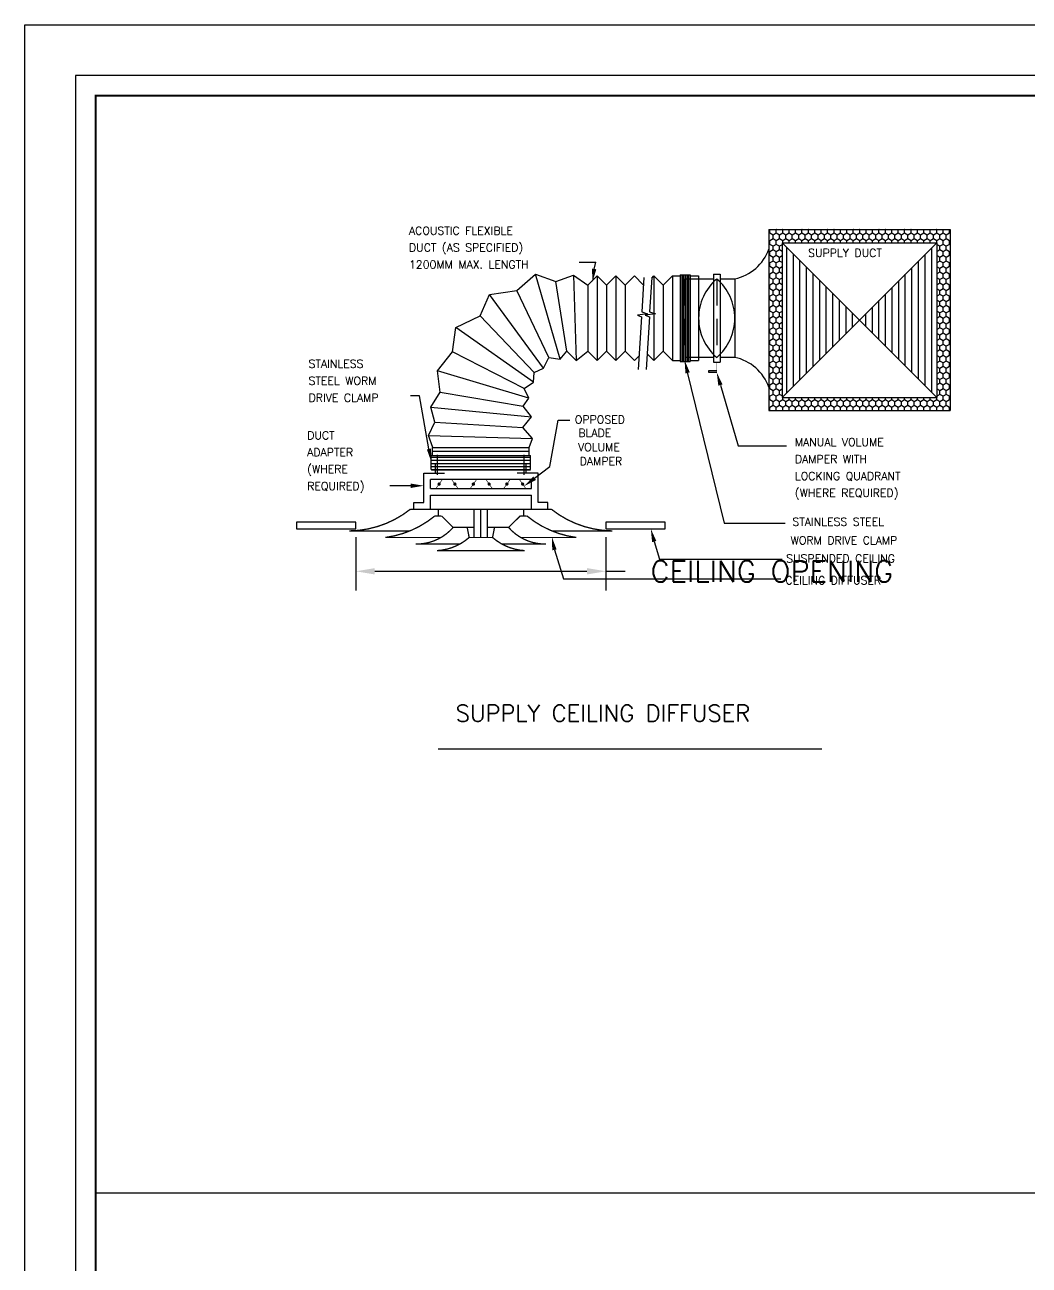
# Model space of a CAD drawing. Extents: x -730 to 2784, y 160 to 852.
# Drawn here: x -729.91 to -720.43, y 226.47 to 238.18 of the extents above; entities that cross this region are included whole.
import ezdxf

# ---------------------------------------------------------------- set-up
doc = ezdxf.new("R2010")
doc.units = 0
doc.header["$MEASUREMENT"] = 0
doc.header["$PDMODE"] = 34
doc.header["$PDSIZE"] = 0.4
doc.linetypes.add('HIDDEN', pattern=[0.375, 0.25, -0.125])
doc.linetypes.add('MCEN2', pattern=[3, 2, -1])
for name, color, linetype in [('05_AC-EX.DUCT', 1, 'Continuous'), ('DETAILS', 11, 'Continuous'), ('fram', 252, 'Continuous'), ('G-TX-HEV', 2, 'Continuous'), ('T-TEXT', 3, 'Continuous'), ('WALL', 4, 'Continuous'), ('Z20', 2, 'Continuous')]:
    doc.layers.add(name, color=color, linetype=linetype)
doc.styles.add('AC', font='romans.shx', dxfattribs={"height": 0.2})
doc.styles.get("Standard").update_dxf_attribs({"font": 'TIMES.TTF'})
doc.dimstyles.get("Standard").update_dxf_attribs({"dimtxt": 0.8, "dimasz": 0.18, "dimexe": 0.18, "dimexo": 0.0625, "dimgap": 0.09, "dimtad": 0, "dimzin": 0, "dimdsep": 46, "dimtxsty": 'Standard', "dimcen": 0.09, "dimadec": 4, "dimazin": 0, "dimtfac": 1, "dimtofl": 0, "dimtmove": 0, "dimatfit": 3, "dimfxl": 1, "dimtolj": 1, "dimtzin": 0, "dimarcsym": 0})

# ---------------------------------------------------------------- blocks, each defined once
blk = doc.blocks.new('*X270')
at = {"color": 0}
for p, q in [((124, 177.68), (124, 221.84)), ((126, 179.68), (126, 219.84)), ((166, 179.84), (166, 219.68)), ((168, 177.84), (168, 221.68)), ((128, 181.68), (128, 217.84)), ((130, 183.68), (130, 215.84)), ((162, 183.84), (162, 215.68)), ((164, 181.84), (164, 217.68)), ((132, 185.68), (132, 213.84)), ((134, 187.68), (134, 211.84)), ((158, 187.84), (158, 211.68)), ((160, 185.84), (160, 213.68)), ((136, 189.68), (136, 209.84)), ((138, 191.68), (138, 207.84)), ((154, 191.84), (154, 207.68)), ((156, 189.84), (156, 209.68)), ((140, 193.68), (140, 205.84)), ((142, 195.68), (142, 203.84)), ((150, 195.84), (150, 203.68)), ((152, 193.84), (152, 205.68)), ((144, 197.68), (144, 201.84)), ((146, 199.68), (146, 199.84)), ((148, 197.84), (148, 201.68))]:
    blk.add_line(p, q, dxfattribs=at)
blk = doc.blocks.new('*X271')
at = {"color": 0}
for p, q in [((118.86, 226.12), (118.58, 225.96)), ((118.86, 227.25), (118.84, 227.26)), ((118.88, 227.26), (118.86, 227.25)), ((118.86, 226.12), (118.86, 227.25)), ((119.84, 225.56), (118.86, 226.12)), ((120.81, 226.12), (119.84, 225.56)), ((120.81, 227.25), (120.79, 227.26)), ((120.83, 227.26), (120.81, 227.25)), ((120.81, 226.12), (120.81, 227.25)), ((121.78, 225.56), (120.81, 226.12)), ((122.76, 226.12), (121.78, 225.56)), ((122.76, 227.25), (122.74, 227.26)), ((122.78, 227.26), (122.76, 227.25)), ((122.76, 226.12), (122.76, 227.25)), ((123.73, 225.56), (122.76, 226.12)), ((124.71, 226.12), (123.73, 225.56)), ((124.71, 227.25), (124.69, 227.26)), ((124.73, 227.26), (124.71, 227.25)), ((124.71, 226.12), (124.71, 227.25)), ((125.68, 225.56), (124.71, 226.12)), ((126.66, 226.12), (125.68, 225.56)), ((126.66, 227.25), (126.64, 227.26)), ((126.67, 227.26), (126.66, 227.25)), ((126.66, 226.12), (126.66, 227.25)), ((127.63, 225.56), (126.66, 226.12)), ((128.6, 226.12), (127.63, 225.56)), ((128.6, 227.25), (128.59, 227.26)), ((128.62, 227.26), (128.6, 227.25)), ((128.6, 226.12), (128.6, 227.25)), ((129.58, 225.56), (128.6, 226.12)), ((130.55, 226.12), (129.58, 225.56)), ((130.55, 227.25), (130.54, 227.26)), ((130.57, 227.26), (130.55, 227.25)), ((130.55, 226.12), (130.55, 227.25)), ((131.53, 225.56), (130.55, 226.12)), ((132.5, 226.12), (131.53, 225.56)), ((132.5, 227.25), (132.48, 227.26)), ((132.52, 227.26), (132.5, 227.25)), ((132.5, 226.12), (132.5, 227.25)), ((133.48, 225.56), (132.5, 226.12)), ((134.45, 226.12), (133.48, 225.56)), ((134.45, 227.25), (134.43, 227.26)), ((134.47, 227.26), (134.45, 227.25)), ((134.45, 226.12), (134.45, 227.25)), ((135.42, 225.56), (134.45, 226.12)), ((136.4, 226.12), (135.42, 225.56)), ((136.4, 227.25), (136.38, 227.26)), ((136.42, 227.26), (136.4, 227.25)), ((136.4, 226.12), (136.4, 227.25)), ((137.37, 225.56), (136.4, 226.12)), ((138.35, 226.12), (137.37, 225.56)), ((138.35, 227.25), (138.33, 227.26)), ((138.37, 227.26), (138.35, 227.25)), ((138.35, 226.12), (138.35, 227.25)), ((139.32, 225.56), (138.35, 226.12)), ((140.3, 226.12), (139.32, 225.56)), ((140.3, 227.25), (140.28, 227.26)), ((140.31, 227.26), (140.3, 227.25)), ((140.3, 226.12), (140.3, 227.25)), ((141.27, 225.56), (140.3, 226.12)), ((142.24, 226.12), (141.27, 225.56)), ((142.24, 227.25), (142.23, 227.26)), ((142.26, 227.26), (142.24, 227.25)), ((142.24, 226.12), (142.24, 227.25)), ((143.22, 225.56), (142.24, 226.12)), ((144.19, 226.12), (143.22, 225.56)), ((144.19, 227.25), (144.18, 227.26)), ((144.21, 227.26), (144.19, 227.25)), ((144.19, 226.12), (144.19, 227.25)), ((145.17, 225.56), (144.19, 226.12)), ((146.14, 226.12), (145.17, 225.56)), ((146.14, 227.25), (146.12, 227.26)), ((146.16, 227.26), (146.14, 227.25)), ((146.14, 226.12), (146.14, 227.25)), ((147.12, 225.56), (146.14, 226.12)), ((148.09, 226.12), (147.12, 225.56)), ((148.09, 227.25), (148.07, 227.26)), ((148.11, 227.26), (148.09, 227.25)), ((148.09, 226.12), (148.09, 227.25)), ((149.06, 225.56), (148.09, 226.12)), ((150.04, 226.12), (149.06, 225.56)), ((150.04, 227.25), (150.02, 227.26)), ((150.06, 227.26), (150.04, 227.25)), ((150.04, 226.12), (150.04, 227.25)), ((151.01, 225.56), (150.04, 226.12)), ((151.99, 226.12), (151.01, 225.56)), ((151.99, 227.25), (151.97, 227.26)), ((152.01, 227.26), (151.99, 227.25)), ((151.99, 226.12), (151.99, 227.25)), ((152.96, 225.56), (151.99, 226.12)), ((153.94, 226.12), (152.96, 225.56)), ((153.94, 227.25), (153.92, 227.26)), ((153.95, 227.26), (153.94, 227.25)), ((153.94, 226.12), (153.94, 227.25)), ((154.91, 225.56), (153.94, 226.12)), ((155.88, 226.12), (154.91, 225.56)), ((155.88, 227.25), (155.87, 227.26)), ((155.9, 227.26), (155.88, 227.25)), ((155.88, 226.12), (155.88, 227.25)), ((156.86, 225.56), (155.88, 226.12)), ((157.83, 226.12), (156.86, 225.56)), ((157.83, 227.25), (157.82, 227.26)), ((157.85, 227.26), (157.83, 227.25)), ((157.83, 226.12), (157.83, 227.25)), ((158.81, 225.56), (157.83, 226.12)), ((159.78, 226.12), (158.81, 225.56)), ((159.78, 227.25), (159.76, 227.26)), ((159.8, 227.26), (159.78, 227.25)), ((159.78, 226.12), (159.78, 227.25)), ((160.76, 225.56), (159.78, 226.12)), ((161.73, 226.12), (160.76, 225.56)), ((161.73, 227.25), (161.71, 227.26)), ((161.75, 227.26), (161.73, 227.25)), ((161.73, 226.12), (161.73, 227.25)), ((162.7, 225.56), (161.73, 226.12)), ((163.68, 226.12), (162.7, 225.56)), ((163.68, 227.25), (163.66, 227.26)), ((163.7, 227.26), (163.68, 227.25)), ((163.68, 226.12), (163.68, 227.25)), ((164.65, 225.56), (163.68, 226.12)), ((165.63, 226.12), (164.65, 225.56)), ((165.63, 227.25), (165.61, 227.26)), ((165.65, 227.26), (165.63, 227.25)), ((165.63, 226.12), (165.63, 227.25)), ((166.6, 225.56), (165.63, 226.12)), ((167.58, 226.12), (166.6, 225.56)), ((167.58, 227.25), (167.56, 227.26)), ((167.59, 227.26), (167.58, 227.25)), ((167.58, 226.12), (167.58, 227.25)), ((168.55, 225.56), (167.58, 226.12)), ((169.52, 226.12), (168.55, 225.56)), ((169.52, 227.25), (169.51, 227.26)), ((169.54, 227.26), (169.52, 227.25)), ((169.52, 226.12), (169.52, 227.25)), ((170.5, 225.56), (169.52, 226.12)), ((171.47, 226.12), (170.5, 225.56)), ((171.47, 227.25), (171.46, 227.26)), ((171.49, 227.26), (171.47, 227.25)), ((171.47, 226.12), (171.47, 227.25)), ((172.45, 225.56), (171.47, 226.12)), ((173.42, 226.12), (172.45, 225.56)), ((173.42, 227.25), (173.4, 227.26)), ((173.44, 227.26), (173.42, 227.25)), ((173.42, 226.12), (173.42, 227.25)), ((173.58, 226.03), (173.42, 226.12)), ((118.86, 223.87), (118.58, 224.04)), ((118.86, 222.75), (118.58, 222.59)), ((119.84, 224.44), (118.86, 223.87)), ((118.86, 222.75), (118.86, 223.87)), ((119.84, 222.19), (118.86, 222.75)), ((119.84, 224.44), (119.84, 225.56)), ((120.81, 223.87), (119.84, 224.44)), ((120.81, 222.75), (119.84, 222.19)), ((121.78, 224.44), (120.81, 223.87)), ((120.81, 222.75), (120.81, 223.87)), ((121.78, 222.19), (120.81, 222.75)), ((121.78, 224.44), (121.78, 225.56)), ((122.76, 223.87), (121.78, 224.44)), ((122.58, 222.65), (121.78, 222.19)), ((123.73, 224.44), (122.76, 223.87)), ((122.76, 223.26), (122.76, 223.87)), ((123.73, 224.44), (123.73, 225.56)), ((124.71, 223.87), (123.73, 224.44)), ((125.68, 224.44), (124.71, 223.87)), ((124.71, 223.26), (124.71, 223.87)), ((125.68, 224.44), (125.68, 225.56)), ((126.66, 223.87), (125.68, 224.44)), ((127.63, 224.44), (126.66, 223.87)), ((126.66, 223.26), (126.66, 223.87)), ((127.63, 224.44), (127.63, 225.56)), ((128.6, 223.87), (127.63, 224.44)), ((129.58, 224.44), (128.6, 223.87)), ((128.6, 223.26), (128.6, 223.87)), ((129.58, 224.44), (129.58, 225.56)), ((130.55, 223.87), (129.58, 224.44)), ((131.53, 224.44), (130.55, 223.87)), ((130.55, 223.26), (130.55, 223.87)), ((131.53, 224.44), (131.53, 225.56)), ((132.5, 223.87), (131.53, 224.44)), ((133.48, 224.44), (132.5, 223.87)), ((132.5, 223.26), (132.5, 223.87)), ((133.48, 224.44), (133.48, 225.56)), ((134.45, 223.87), (133.48, 224.44)), ((135.42, 224.44), (134.45, 223.87)), ((134.45, 223.26), (134.45, 223.87)), ((135.42, 224.44), (135.42, 225.56)), ((136.4, 223.87), (135.42, 224.44)), ((137.37, 224.44), (136.4, 223.87)), ((136.4, 223.26), (136.4, 223.87)), ((137.37, 224.44), (137.37, 225.56)), ((138.35, 223.87), (137.37, 224.44)), ((139.32, 224.44), (138.35, 223.87)), ((138.35, 223.26), (138.35, 223.87)), ((139.32, 224.44), (139.32, 225.56)), ((140.3, 223.87), (139.32, 224.44)), ((141.27, 224.44), (140.3, 223.87)), ((140.3, 223.26), (140.3, 223.87)), ((141.27, 224.44), (141.27, 225.56)), ((142.24, 223.87), (141.27, 224.44)), ((143.22, 224.44), (142.24, 223.87)), ((142.24, 223.26), (142.24, 223.87)), ((143.22, 224.44), (143.22, 225.56)), ((144.19, 223.87), (143.22, 224.44)), ((145.17, 224.44), (144.19, 223.87)), ((144.19, 223.26), (144.19, 223.87)), ((145.17, 224.44), (145.17, 225.56)), ((146.14, 223.87), (145.17, 224.44)), ((147.12, 224.44), (146.14, 223.87)), ((146.14, 223.26), (146.14, 223.87)), ((147.12, 224.44), (147.12, 225.56)), ((148.09, 223.87), (147.12, 224.44)), ((149.06, 224.44), (148.09, 223.87)), ((148.09, 223.26), (148.09, 223.87)), ((149.06, 224.44), (149.06, 225.56)), ((150.04, 223.87), (149.06, 224.44)), ((151.01, 224.44), (150.04, 223.87)), ((150.04, 223.26), (150.04, 223.87)), ((151.01, 224.44), (151.01, 225.56)), ((151.99, 223.87), (151.01, 224.44)), ((152.96, 224.44), (151.99, 223.87)), ((151.99, 223.26), (151.99, 223.87)), ((152.96, 224.44), (152.96, 225.56)), ((153.94, 223.87), (152.96, 224.44)), ((154.91, 224.44), (153.94, 223.87)), ((153.94, 223.26), (153.94, 223.87)), ((154.91, 224.44), (154.91, 225.56)), ((155.88, 223.87), (154.91, 224.44)), ((156.86, 224.44), (155.88, 223.87)), ((155.88, 223.26), (155.88, 223.87)), ((156.86, 224.44), (156.86, 225.56)), ((157.83, 223.87), (156.86, 224.44)), ((158.81, 224.44), (157.83, 223.87)), ((157.83, 223.26), (157.83, 223.87)), ((158.81, 224.44), (158.81, 225.56)), ((159.78, 223.87), (158.81, 224.44)), ((160.76, 224.44), (159.78, 223.87)), ((159.78, 223.26), (159.78, 223.87)), ((160.76, 224.44), (160.76, 225.56)), ((161.73, 223.87), (160.76, 224.44)), ((162.7, 224.44), (161.73, 223.87)), ((161.73, 223.26), (161.73, 223.87)), ((162.7, 224.44), (162.7, 225.56)), ((163.68, 223.87), (162.7, 224.44)), ((164.65, 224.44), (163.68, 223.87)), ((163.68, 223.26), (163.68, 223.87)), ((164.65, 224.44), (164.65, 225.56)), ((165.63, 223.87), (164.65, 224.44)), ((166.6, 224.44), (165.63, 223.87)), ((165.63, 223.26), (165.63, 223.87)), ((166.6, 224.44), (166.6, 225.56)), ((167.58, 223.87), (166.6, 224.44)), ((168.55, 224.44), (167.58, 223.87)), ((167.58, 223.26), (167.58, 223.87)), ((168.55, 224.44), (168.55, 225.56)), ((169.52, 223.87), (168.55, 224.44)), ((170.5, 224.44), (169.52, 223.87)), ((169.52, 223.26), (169.52, 223.87)), ((170.5, 222.19), (169.58, 222.72)), ((170.5, 224.44), (170.5, 225.56)), ((171.47, 223.87), (170.5, 224.44)), ((171.47, 222.75), (170.5, 222.19)), ((172.45, 224.44), (171.47, 223.87)), ((171.47, 222.75), (171.47, 223.87)), ((172.45, 222.19), (171.47, 222.75)), ((172.45, 224.44), (172.45, 225.56)), ((173.42, 223.87), (172.45, 224.44)), ((173.42, 222.75), (172.45, 222.19)), ((173.58, 223.97), (173.42, 223.87)), ((173.42, 222.75), (173.42, 223.87)), ((173.58, 222.66), (173.42, 222.75)), ((118.86, 220.5), (118.58, 220.66)), ((118.86, 219.37), (118.58, 219.21)), ((119.84, 221.06), (118.86, 220.5)), ((118.86, 219.37), (118.86, 220.5)), ((119.84, 218.81), (118.86, 219.37)), ((119.84, 221.06), (119.84, 222.19)), ((120.81, 220.5), (119.84, 221.06)), ((120.81, 219.37), (119.84, 218.81)), ((119.84, 217.69), (119.84, 218.81)), ((121.78, 221.06), (120.81, 220.5)), ((120.81, 219.37), (120.81, 220.5)), ((121.78, 218.81), (120.81, 219.37)), ((121.78, 221.06), (121.78, 222.19)), ((122.58, 220.6), (121.78, 221.06)), ((122.58, 219.27), (121.78, 218.81)), ((121.78, 217.69), (121.78, 218.81)), ((170.5, 221.06), (169.58, 220.53)), ((170.5, 218.81), (169.58, 219.34)), ((170.5, 221.06), (170.5, 222.19)), ((171.47, 220.5), (170.5, 221.06)), ((171.47, 219.37), (170.5, 218.81)), ((170.5, 217.69), (170.5, 218.81)), ((172.45, 221.06), (171.47, 220.5)), ((171.47, 219.37), (171.47, 220.5)), ((172.45, 218.81), (171.47, 219.37)), ((172.45, 221.06), (172.45, 222.19)), ((173.42, 220.5), (172.45, 221.06)), ((173.42, 219.37), (172.45, 218.81)), ((172.45, 217.69), (172.45, 218.81)), ((173.58, 220.59), (173.42, 220.5)), ((173.42, 219.37), (173.42, 220.5)), ((173.58, 219.28), (173.42, 219.37)), ((118.86, 217.12), (118.58, 217.29)), ((118.86, 216), (118.58, 215.84)), ((119.84, 217.69), (118.86, 217.12)), ((118.86, 216), (118.86, 217.12)), ((119.84, 215.44), (118.86, 216)), ((120.81, 217.12), (119.84, 217.69)), ((120.81, 216), (119.84, 215.44)), ((119.84, 214.31), (119.84, 215.44)), ((121.78, 217.69), (120.81, 217.12)), ((120.81, 216), (120.81, 217.12)), ((121.78, 215.44), (120.81, 216)), ((122.58, 217.23), (121.78, 217.69)), ((122.58, 215.9), (121.78, 215.44)), ((121.78, 214.31), (121.78, 215.44)), ((170.5, 217.69), (169.58, 217.16)), ((170.5, 215.44), (169.58, 215.97)), ((171.47, 217.12), (170.5, 217.69)), ((171.47, 216), (170.5, 215.44)), ((170.5, 214.31), (170.5, 215.44)), ((172.45, 217.69), (171.47, 217.12)), ((171.47, 216), (171.47, 217.12)), ((172.45, 215.44), (171.47, 216)), ((173.42, 217.12), (172.45, 217.69)), ((173.42, 216), (172.45, 215.44)), ((172.45, 214.31), (172.45, 215.44)), ((173.58, 217.22), (173.42, 217.12)), ((173.42, 216), (173.42, 217.12)), ((173.58, 215.91), (173.42, 216)), ((118.86, 213.75), (118.58, 213.91)), ((118.86, 212.62), (118.58, 212.46)), ((119.84, 214.31), (118.86, 213.75)), ((118.86, 212.62), (118.86, 213.75)), ((119.84, 212.06), (118.86, 212.62)), ((120.81, 213.75), (119.84, 214.31)), ((120.81, 212.62), (119.84, 212.06)), ((119.84, 210.94), (119.84, 212.06)), ((121.78, 214.31), (120.81, 213.75)), ((120.81, 212.62), (120.81, 213.75)), ((121.78, 212.06), (120.81, 212.62)), ((122.58, 213.85), (121.78, 214.31)), ((122.58, 212.52), (121.78, 212.06)), ((121.78, 210.94), (121.78, 212.06)), ((170.5, 214.31), (169.58, 213.78)), ((170.5, 212.06), (169.58, 212.59)), ((171.47, 213.75), (170.5, 214.31)), ((171.47, 212.62), (170.5, 212.06)), ((170.5, 210.94), (170.5, 212.06)), ((172.45, 214.31), (171.47, 213.75)), ((171.47, 212.62), (171.47, 213.75)), ((172.45, 212.06), (171.47, 212.62)), ((173.42, 213.75), (172.45, 214.31)), ((173.42, 212.62), (172.45, 212.06)), ((172.45, 210.94), (172.45, 212.06)), ((173.58, 213.84), (173.42, 213.75)), ((173.42, 212.62), (173.42, 213.75)), ((173.58, 212.53), (173.42, 212.62)), ((118.86, 210.37), (118.58, 210.54)), ((118.86, 209.25), (118.58, 209.09)), ((119.84, 210.94), (118.86, 210.37)), ((118.86, 209.25), (118.86, 210.37)), ((119.84, 208.69), (118.86, 209.25)), ((119.84, 207.56), (118.86, 207)), ((120.81, 210.37), (119.84, 210.94)), ((120.81, 209.25), (119.84, 208.69)), ((119.84, 207.56), (119.84, 208.69)), ((120.81, 207), (119.84, 207.56)), ((121.78, 210.94), (120.81, 210.37)), ((120.81, 209.25), (120.81, 210.37)), ((121.78, 208.69), (120.81, 209.25)), ((121.78, 207.56), (120.81, 207)), ((122.58, 210.48), (121.78, 210.94)), ((122.58, 209.15), (121.78, 208.69)), ((121.78, 207.56), (121.78, 208.69)), ((122.58, 207.1), (121.78, 207.56)), ((170.5, 210.94), (169.58, 210.41)), ((170.5, 208.69), (169.58, 209.22)), ((170.5, 207.56), (169.58, 207.03)), ((171.47, 210.37), (170.5, 210.94)), ((171.47, 209.25), (170.5, 208.69)), ((170.5, 207.56), (170.5, 208.69)), ((171.47, 207), (170.5, 207.56)), ((172.45, 210.94), (171.47, 210.37)), ((171.47, 209.25), (171.47, 210.37)), ((172.45, 208.69), (171.47, 209.25)), ((172.45, 207.56), (171.47, 207)), ((173.42, 210.37), (172.45, 210.94)), ((173.42, 209.25), (172.45, 208.69)), ((172.45, 207.56), (172.45, 208.69)), ((173.42, 207), (172.45, 207.56)), ((173.58, 210.47), (173.42, 210.37)), ((173.42, 209.25), (173.42, 210.37)), ((173.58, 209.16), (173.42, 209.25)), ((118.86, 207), (118.58, 207.16)), ((118.86, 205.87), (118.58, 205.71)), ((118.86, 203.62), (118.58, 203.79)), ((118.86, 205.87), (118.86, 207)), ((119.84, 205.31), (118.86, 205.87)), ((119.84, 204.19), (118.86, 203.62)), ((118.86, 202.5), (118.86, 203.62)), ((120.81, 205.87), (119.84, 205.31)), ((119.84, 204.19), (119.84, 205.31)), ((120.81, 203.62), (119.84, 204.19)), ((120.81, 205.87), (120.81, 207)), ((121.78, 205.31), (120.81, 205.87)), ((121.78, 204.19), (120.81, 203.62)), ((120.81, 202.5), (120.81, 203.62)), ((122.58, 205.77), (121.78, 205.31)), ((121.78, 204.19), (121.78, 205.31)), ((122.58, 203.73), (121.78, 204.19)), ((170.5, 205.31), (169.58, 205.84)), ((170.5, 204.19), (169.58, 203.66)), ((171.47, 205.87), (170.5, 205.31)), ((170.5, 204.19), (170.5, 205.31)), ((171.47, 203.62), (170.5, 204.19)), ((171.47, 205.87), (171.47, 207)), ((172.45, 205.31), (171.47, 205.87)), ((172.45, 204.19), (171.47, 203.62)), ((171.47, 202.5), (171.47, 203.62)), ((173.42, 205.87), (172.45, 205.31)), ((172.45, 204.19), (172.45, 205.31)), ((173.42, 203.62), (172.45, 204.19)), ((173.58, 207.09), (173.42, 207)), ((173.42, 205.87), (173.42, 207)), ((173.58, 205.78), (173.42, 205.87)), ((173.58, 203.72), (173.42, 203.62)), ((173.42, 202.5), (173.42, 203.62)), ((118.86, 202.5), (118.58, 202.34)), ((118.86, 200.25), (118.58, 200.41)), ((119.84, 201.94), (118.86, 202.5)), ((119.84, 200.81), (118.86, 200.25)), ((118.86, 199.12), (118.86, 200.25)), ((120.81, 202.5), (119.84, 201.94)), ((119.84, 200.81), (119.84, 201.94)), ((120.81, 200.25), (119.84, 200.81)), ((121.78, 201.94), (120.81, 202.5)), ((121.78, 200.81), (120.81, 200.25)), ((120.81, 199.12), (120.81, 200.25)), ((122.58, 202.4), (121.78, 201.94)), ((121.78, 200.81), (121.78, 201.94)), ((122.58, 200.35), (121.78, 200.81)), ((170.5, 201.94), (169.58, 202.47)), ((170.5, 200.81), (169.58, 200.28)), ((171.47, 202.5), (170.5, 201.94)), ((170.5, 200.81), (170.5, 201.94)), ((171.47, 200.25), (170.5, 200.81)), ((172.45, 201.94), (171.47, 202.5)), ((172.45, 200.81), (171.47, 200.25)), ((171.47, 199.12), (171.47, 200.25)), ((173.42, 202.5), (172.45, 201.94)), ((172.45, 200.81), (172.45, 201.94)), ((173.42, 200.25), (172.45, 200.81)), ((173.58, 202.41), (173.42, 202.5)), ((173.58, 200.34), (173.42, 200.25)), ((173.42, 199.12), (173.42, 200.25)), ((118.86, 199.12), (118.58, 198.96)), ((118.86, 196.87), (118.58, 197.04)), ((119.84, 198.56), (118.86, 199.12)), ((119.84, 197.44), (118.86, 196.87)), ((118.86, 195.75), (118.86, 196.87)), ((120.81, 199.12), (119.84, 198.56)), ((119.84, 197.44), (119.84, 198.56)), ((120.81, 196.87), (119.84, 197.44)), ((121.78, 198.56), (120.81, 199.12)), ((121.78, 197.44), (120.81, 196.87)), ((120.81, 195.75), (120.81, 196.87)), ((122.58, 199.02), (121.78, 198.56)), ((121.78, 197.44), (121.78, 198.56)), ((122.58, 196.98), (121.78, 197.44)), ((170.5, 198.56), (169.58, 199.09)), ((170.5, 197.44), (169.58, 196.91)), ((171.47, 199.12), (170.5, 198.56)), ((170.5, 197.44), (170.5, 198.56)), ((171.47, 196.87), (170.5, 197.44)), ((172.45, 198.56), (171.47, 199.12)), ((172.45, 197.44), (171.47, 196.87)), ((171.47, 195.75), (171.47, 196.87)), ((173.42, 199.12), (172.45, 198.56)), ((172.45, 197.44), (172.45, 198.56)), ((173.42, 196.87), (172.45, 197.44)), ((173.58, 199.03), (173.42, 199.12)), ((173.58, 196.97), (173.42, 196.87)), ((173.42, 195.75), (173.42, 196.87)), ((118.86, 195.75), (118.58, 195.59)), ((118.86, 193.5), (118.58, 193.66)), ((118.86, 192.37), (118.58, 192.21)), ((119.84, 195.19), (118.86, 195.75)), ((119.84, 194.06), (118.86, 193.5)), ((118.86, 192.37), (118.86, 193.5)), ((119.84, 191.81), (118.86, 192.37)), ((120.81, 195.75), (119.84, 195.19)), ((119.84, 194.06), (119.84, 195.19)), ((120.81, 193.5), (119.84, 194.06)), ((120.81, 192.37), (119.84, 191.81)), ((121.78, 195.19), (120.81, 195.75)), ((121.78, 194.06), (120.81, 193.5)), ((120.81, 192.37), (120.81, 193.5)), ((121.78, 191.81), (120.81, 192.37)), ((122.58, 195.65), (121.78, 195.19)), ((121.78, 194.06), (121.78, 195.19)), ((122.58, 193.6), (121.78, 194.06)), ((122.58, 192.27), (121.78, 191.81)), ((170.5, 195.19), (169.58, 195.72)), ((170.5, 194.06), (169.58, 193.53)), ((170.5, 191.81), (169.58, 192.34)), ((171.47, 195.75), (170.5, 195.19)), ((170.5, 194.06), (170.5, 195.19)), ((171.47, 193.5), (170.5, 194.06)), ((171.47, 192.37), (170.5, 191.81)), ((172.45, 195.19), (171.47, 195.75)), ((172.45, 194.06), (171.47, 193.5)), ((171.47, 192.37), (171.47, 193.5)), ((172.45, 191.81), (171.47, 192.37)), ((173.42, 195.75), (172.45, 195.19)), ((172.45, 194.06), (172.45, 195.19)), ((173.42, 193.5), (172.45, 194.06)), ((173.42, 192.37), (172.45, 191.81)), ((173.58, 195.66), (173.42, 195.75)), ((173.58, 193.59), (173.42, 193.5)), ((173.42, 192.37), (173.42, 193.5)), ((173.58, 192.28), (173.42, 192.37)), ((118.86, 190.12), (118.58, 190.29)), ((118.86, 189), (118.58, 188.84)), ((119.84, 190.69), (118.86, 190.12)), ((118.86, 189), (118.86, 190.12)), ((119.84, 188.44), (118.86, 189)), ((119.84, 190.69), (119.84, 191.81)), ((120.81, 190.12), (119.84, 190.69)), ((120.81, 189), (119.84, 188.44)), ((119.84, 187.31), (119.84, 188.44)), ((121.78, 190.69), (120.81, 190.12)), ((120.81, 189), (120.81, 190.12)), ((121.78, 188.44), (120.81, 189)), ((121.78, 190.69), (121.78, 191.81)), ((122.58, 190.23), (121.78, 190.69)), ((122.58, 188.9), (121.78, 188.44)), ((121.78, 187.31), (121.78, 188.44)), ((170.5, 190.69), (169.58, 190.16)), ((170.5, 188.44), (169.58, 188.97)), ((170.5, 190.69), (170.5, 191.81)), ((171.47, 190.12), (170.5, 190.69)), ((171.47, 189), (170.5, 188.44)), ((170.5, 187.31), (170.5, 188.44)), ((172.45, 190.69), (171.47, 190.12)), ((171.47, 189), (171.47, 190.12)), ((172.45, 188.44), (171.47, 189)), ((172.45, 190.69), (172.45, 191.81)), ((173.42, 190.12), (172.45, 190.69)), ((173.42, 189), (172.45, 188.44)), ((172.45, 187.31), (172.45, 188.44)), ((173.58, 190.22), (173.42, 190.12)), ((173.42, 189), (173.42, 190.12)), ((173.58, 188.91), (173.42, 189)), ((118.86, 186.75), (118.58, 186.91)), ((118.86, 185.62), (118.58, 185.46)), ((119.84, 187.31), (118.86, 186.75)), ((118.86, 185.62), (118.86, 186.75)), ((119.84, 185.06), (118.86, 185.62)), ((120.81, 186.75), (119.84, 187.31)), ((120.81, 185.62), (119.84, 185.06)), ((119.84, 183.94), (119.84, 185.06)), ((121.78, 187.31), (120.81, 186.75)), ((120.81, 185.62), (120.81, 186.75)), ((121.78, 185.06), (120.81, 185.62)), ((122.58, 186.85), (121.78, 187.31)), ((122.58, 185.52), (121.78, 185.06)), ((121.78, 183.94), (121.78, 185.06)), ((170.5, 187.31), (169.58, 186.78)), ((170.5, 185.06), (169.58, 185.59)), ((171.47, 186.75), (170.5, 187.31)), ((171.47, 185.62), (170.5, 185.06)), ((170.5, 183.94), (170.5, 185.06)), ((172.45, 187.31), (171.47, 186.75)), ((171.47, 185.62), (171.47, 186.75)), ((172.45, 185.06), (171.47, 185.62)), ((173.42, 186.75), (172.45, 187.31)), ((173.42, 185.62), (172.45, 185.06)), ((172.45, 183.94), (172.45, 185.06)), ((173.58, 186.84), (173.42, 186.75)), ((173.42, 185.62), (173.42, 186.75)), ((173.58, 185.53), (173.42, 185.62)), ((118.86, 183.37), (118.58, 183.54)), ((118.86, 182.25), (118.58, 182.09)), ((119.84, 183.94), (118.86, 183.37)), ((118.86, 182.25), (118.86, 183.37)), ((119.84, 181.69), (118.86, 182.25)), ((120.81, 183.37), (119.84, 183.94)), ((120.81, 182.25), (119.84, 181.69)), ((119.84, 180.56), (119.84, 181.69)), ((121.78, 183.94), (120.81, 183.37)), ((120.81, 182.25), (120.81, 183.37)), ((121.78, 181.69), (120.81, 182.25)), ((122.58, 183.48), (121.78, 183.94)), ((122.58, 182.15), (121.78, 181.69)), ((121.78, 180.56), (121.78, 181.69)), ((170.5, 183.94), (169.58, 183.41)), ((170.5, 181.69), (169.58, 182.22)), ((171.47, 183.37), (170.5, 183.94)), ((171.47, 182.25), (170.5, 181.69)), ((170.5, 180.56), (170.5, 181.69)), ((172.45, 183.94), (171.47, 183.37)), ((171.47, 182.25), (171.47, 183.37)), ((172.45, 181.69), (171.47, 182.25)), ((173.42, 183.37), (172.45, 183.94)), ((173.42, 182.25), (172.45, 181.69)), ((172.45, 180.56), (172.45, 181.69)), ((173.58, 183.47), (173.42, 183.37)), ((173.42, 182.25), (173.42, 183.37)), ((173.58, 182.16), (173.42, 182.25)), ((118.86, 180), (118.58, 180.16)), ((118.86, 178.87), (118.58, 178.71)), ((119.84, 180.56), (118.86, 180)), ((118.86, 178.87), (118.86, 180)), ((119.84, 178.31), (118.86, 178.87)), ((119.84, 177.19), (118.86, 176.62)), ((120.81, 180), (119.84, 180.56)), ((120.81, 178.87), (119.84, 178.31)), ((119.84, 177.19), (119.84, 178.31)), ((120.81, 176.62), (119.84, 177.19)), ((121.78, 180.56), (120.81, 180)), ((120.81, 178.87), (120.81, 180)), ((121.78, 178.31), (120.81, 178.87)), ((121.78, 177.19), (120.81, 176.62)), ((122.58, 180.1), (121.78, 180.56)), ((122.58, 178.77), (121.78, 178.31)), ((121.78, 177.19), (121.78, 178.31)), ((122.58, 176.73), (121.78, 177.19)), ((170.5, 180.56), (169.58, 180.03)), ((170.5, 178.31), (169.58, 178.84)), ((170.5, 177.19), (169.58, 176.66)), ((171.47, 180), (170.5, 180.56)), ((171.47, 178.87), (170.5, 178.31)), ((170.5, 177.19), (170.5, 178.31)), ((171.47, 176.62), (170.5, 177.19)), ((172.45, 180.56), (171.47, 180)), ((171.47, 178.87), (171.47, 180)), ((172.45, 178.31), (171.47, 178.87)), ((172.45, 177.19), (171.47, 176.62)), ((173.42, 180), (172.45, 180.56)), ((173.42, 178.87), (172.45, 178.31)), ((172.45, 177.19), (172.45, 178.31)), ((173.42, 176.62), (172.45, 177.19)), ((173.58, 180.09), (173.42, 180)), ((173.42, 178.87), (173.42, 180)), ((173.58, 178.78), (173.42, 178.87)), ((118.86, 176.62), (118.58, 176.79)), ((118.86, 175.5), (118.58, 175.34)), ((118.86, 173.25), (118.58, 173.41)), ((118.86, 175.5), (118.86, 176.62)), ((119.84, 174.94), (118.86, 175.5)), ((119.84, 173.81), (118.86, 173.25)), ((120.81, 175.5), (119.84, 174.94)), ((119.84, 173.81), (119.84, 174.94)), ((120.81, 173.25), (119.84, 173.81)), ((120.81, 175.5), (120.81, 176.62)), ((121.78, 174.94), (120.81, 175.5)), ((121.78, 173.81), (120.81, 173.25)), ((122.76, 175.5), (121.78, 174.94)), ((121.78, 173.81), (121.78, 174.94)), ((122.76, 173.25), (121.78, 173.81)), ((122.76, 175.5), (122.76, 176.26)), ((123.73, 174.94), (122.76, 175.5)), ((123.73, 173.81), (122.76, 173.25)), ((124.71, 175.5), (123.73, 174.94)), ((123.73, 173.81), (123.73, 174.94)), ((124.71, 173.25), (123.73, 173.81)), ((124.71, 175.5), (124.71, 176.26)), ((125.68, 174.94), (124.71, 175.5)), ((125.68, 173.81), (124.71, 173.25)), ((126.66, 175.5), (125.68, 174.94)), ((125.68, 173.81), (125.68, 174.94)), ((126.66, 173.25), (125.68, 173.81)), ((126.66, 175.5), (126.66, 176.26)), ((127.63, 174.94), (126.66, 175.5)), ((127.63, 173.81), (126.66, 173.25)), ((128.6, 175.5), (127.63, 174.94)), ((127.63, 173.81), (127.63, 174.94)), ((128.6, 173.25), (127.63, 173.81)), ((128.6, 175.5), (128.6, 176.26)), ((129.58, 174.94), (128.6, 175.5)), ((129.58, 173.81), (128.6, 173.25)), ((130.55, 175.5), (129.58, 174.94)), ((129.58, 173.81), (129.58, 174.94)), ((130.55, 173.25), (129.58, 173.81)), ((130.55, 175.5), (130.55, 176.26)), ((131.53, 174.94), (130.55, 175.5)), ((131.53, 173.81), (130.55, 173.25)), ((132.5, 175.5), (131.53, 174.94)), ((131.53, 173.81), (131.53, 174.94)), ((132.5, 173.25), (131.53, 173.81)), ((132.5, 175.5), (132.5, 176.26)), ((133.48, 174.94), (132.5, 175.5)), ((133.48, 173.81), (132.5, 173.25)), ((134.45, 175.5), (133.48, 174.94)), ((133.48, 173.81), (133.48, 174.94)), ((134.45, 173.25), (133.48, 173.81)), ((134.45, 175.5), (134.45, 176.26)), ((135.42, 174.94), (134.45, 175.5)), ((135.42, 173.81), (134.45, 173.25)), ((136.4, 175.5), (135.42, 174.94)), ((135.42, 173.81), (135.42, 174.94)), ((136.4, 173.25), (135.42, 173.81)), ((136.4, 175.5), (136.4, 176.26)), ((137.37, 174.94), (136.4, 175.5)), ((137.37, 173.81), (136.4, 173.25)), ((138.35, 175.5), (137.37, 174.94)), ((137.37, 173.81), (137.37, 174.94)), ((138.35, 173.25), (137.37, 173.81)), ((138.35, 175.5), (138.35, 176.26)), ((139.32, 174.94), (138.35, 175.5)), ((139.32, 173.81), (138.35, 173.25)), ((140.3, 175.5), (139.32, 174.94)), ((139.32, 173.81), (139.32, 174.94)), ((140.3, 173.25), (139.32, 173.81)), ((140.3, 175.5), (140.3, 176.26)), ((141.27, 174.94), (140.3, 175.5)), ((141.27, 173.81), (140.3, 173.25)), ((142.24, 175.5), (141.27, 174.94)), ((141.27, 173.81), (141.27, 174.94)), ((142.24, 173.25), (141.27, 173.81)), ((142.24, 175.5), (142.24, 176.26)), ((143.22, 174.94), (142.24, 175.5)), ((143.22, 173.81), (142.24, 173.25)), ((144.19, 175.5), (143.22, 174.94)), ((143.22, 173.81), (143.22, 174.94)), ((144.19, 173.25), (143.22, 173.81)), ((144.19, 175.5), (144.19, 176.26)), ((145.17, 174.94), (144.19, 175.5)), ((145.17, 173.81), (144.19, 173.25)), ((146.14, 175.5), (145.17, 174.94)), ((145.17, 173.81), (145.17, 174.94)), ((146.14, 173.25), (145.17, 173.81)), ((146.14, 175.5), (146.14, 176.26)), ((147.12, 174.94), (146.14, 175.5)), ((147.12, 173.81), (146.14, 173.25)), ((148.09, 175.5), (147.12, 174.94)), ((147.12, 173.81), (147.12, 174.94)), ((148.09, 173.25), (147.12, 173.81)), ((148.09, 175.5), (148.09, 176.26)), ((149.06, 174.94), (148.09, 175.5)), ((149.06, 173.81), (148.09, 173.25)), ((150.04, 175.5), (149.06, 174.94)), ((149.06, 173.81), (149.06, 174.94)), ((150.04, 173.25), (149.06, 173.81)), ((150.04, 175.5), (150.04, 176.26)), ((151.01, 174.94), (150.04, 175.5)), ((151.01, 173.81), (150.04, 173.25)), ((151.99, 175.5), (151.01, 174.94)), ((151.01, 173.81), (151.01, 174.94)), ((151.99, 173.25), (151.01, 173.81)), ((151.99, 175.5), (151.99, 176.26)), ((152.96, 174.94), (151.99, 175.5)), ((152.96, 173.81), (151.99, 173.25)), ((153.94, 175.5), (152.96, 174.94)), ((152.96, 173.81), (152.96, 174.94)), ((153.94, 173.25), (152.96, 173.81)), ((153.94, 175.5), (153.94, 176.26)), ((154.91, 174.94), (153.94, 175.5)), ((154.91, 173.81), (153.94, 173.25)), ((155.88, 175.5), (154.91, 174.94)), ((154.91, 173.81), (154.91, 174.94)), ((155.88, 173.25), (154.91, 173.81)), ((155.88, 175.5), (155.88, 176.26)), ((156.86, 174.94), (155.88, 175.5)), ((156.86, 173.81), (155.88, 173.25)), ((157.83, 175.5), (156.86, 174.94)), ((156.86, 173.81), (156.86, 174.94)), ((157.83, 173.25), (156.86, 173.81)), ((157.83, 175.5), (157.83, 176.26)), ((158.81, 174.94), (157.83, 175.5)), ((158.81, 173.81), (157.83, 173.25)), ((159.78, 175.5), (158.81, 174.94)), ((158.81, 173.81), (158.81, 174.94)), ((159.78, 173.25), (158.81, 173.81)), ((159.78, 175.5), (159.78, 176.26)), ((160.76, 174.94), (159.78, 175.5)), ((160.76, 173.81), (159.78, 173.25)), ((161.73, 175.5), (160.76, 174.94)), ((160.76, 173.81), (160.76, 174.94)), ((161.73, 173.25), (160.76, 173.81)), ((161.73, 175.5), (161.73, 176.26)), ((162.7, 174.94), (161.73, 175.5)), ((162.7, 173.81), (161.73, 173.25)), ((163.68, 175.5), (162.7, 174.94)), ((162.7, 173.81), (162.7, 174.94)), ((163.68, 173.25), (162.7, 173.81)), ((163.68, 175.5), (163.68, 176.26)), ((164.65, 174.94), (163.68, 175.5)), ((164.65, 173.81), (163.68, 173.25)), ((165.63, 175.5), (164.65, 174.94)), ((164.65, 173.81), (164.65, 174.94)), ((165.63, 173.25), (164.65, 173.81)), ((165.63, 175.5), (165.63, 176.26)), ((166.6, 174.94), (165.63, 175.5)), ((166.6, 173.81), (165.63, 173.25)), ((167.58, 175.5), (166.6, 174.94)), ((166.6, 173.81), (166.6, 174.94)), ((167.58, 173.25), (166.6, 173.81)), ((167.58, 175.5), (167.58, 176.26)), ((168.55, 174.94), (167.58, 175.5)), ((168.55, 173.81), (167.58, 173.25)), ((169.52, 175.5), (168.55, 174.94)), ((168.55, 173.81), (168.55, 174.94)), ((169.52, 173.25), (168.55, 173.81)), ((169.52, 175.5), (169.52, 176.26)), ((170.5, 174.94), (169.52, 175.5)), ((170.5, 173.81), (169.52, 173.25)), ((171.47, 175.5), (170.5, 174.94)), ((170.5, 173.81), (170.5, 174.94)), ((171.47, 173.25), (170.5, 173.81)), ((171.47, 175.5), (171.47, 176.62)), ((172.45, 174.94), (171.47, 175.5)), ((172.45, 173.81), (171.47, 173.25)), ((173.42, 175.5), (172.45, 174.94)), ((172.45, 173.81), (172.45, 174.94)), ((173.42, 173.25), (172.45, 173.81)), ((173.58, 176.72), (173.42, 176.62)), ((173.42, 175.5), (173.42, 176.62)), ((173.58, 175.41), (173.42, 175.5)), ((173.58, 173.34), (173.42, 173.25)), ((118.86, 172.26), (118.86, 173.25)), ((120.81, 172.26), (120.81, 173.25)), ((122.76, 172.26), (122.76, 173.25)), ((124.71, 172.26), (124.71, 173.25)), ((126.66, 172.26), (126.66, 173.25)), ((128.6, 172.26), (128.6, 173.25)), ((130.55, 172.26), (130.55, 173.25)), ((132.5, 172.26), (132.5, 173.25)), ((134.45, 172.26), (134.45, 173.25)), ((136.4, 172.26), (136.4, 173.25)), ((138.35, 172.26), (138.35, 173.25)), ((140.3, 172.26), (140.3, 173.25)), ((142.24, 172.26), (142.24, 173.25)), ((144.19, 172.26), (144.19, 173.25)), ((146.14, 172.26), (146.14, 173.25)), ((148.09, 172.26), (148.09, 173.25)), ((150.04, 172.26), (150.04, 173.25)), ((151.99, 172.26), (151.99, 173.25)), ((153.94, 172.26), (153.94, 173.25)), ((155.88, 172.26), (155.88, 173.25)), ((157.83, 172.26), (157.83, 173.25)), ((159.78, 172.26), (159.78, 173.25)), ((161.73, 172.26), (161.73, 173.25)), ((163.68, 172.26), (163.68, 173.25)), ((165.63, 172.26), (165.63, 173.25)), ((167.58, 172.26), (167.58, 173.25)), ((169.52, 172.26), (169.52, 173.25)), ((171.47, 172.26), (171.47, 173.25)), ((173.42, 172.26), (173.42, 173.25))]:
    blk.add_line(p, q, dxfattribs=at)
blk = doc.blocks.new('*X273')
at = {"color": 0}
for p, q in [((48.89, 139.04), (78.98, 139.04)), ((48.89, 138.08), (78.98, 138.08)), ((48.89, 137.12), (78.98, 137.12)), ((48.89, 136.16), (78.98, 136.16)), ((48.89, 135.2), (78.98, 135.2))]:
    blk.add_line(p, q, dxfattribs=at)
blk = doc.blocks.new('*D279')
at = {"layer": 'DEFPOINTS', "color": 0}
for p in [(-726.785, 233.405), (-724.424, 233.405), (-724.424, 233.019)]:
    blk.add_point(p, dxfattribs=at)
at = {"layer": 'G-TX-HEV', "color": 0, "lineweight": -2}
for p, q in [((-726.785, 233.342), (-726.785, 232.839)), ((-724.424, 233.342), (-724.424, 232.839)), ((-726.605, 233.019), (-724.604, 233.019)), ((-724.424, 233.019), (-724.244, 233.019))]:
    blk.add_line(p, q, dxfattribs=at)
at = {"layer": 'G-TX-HEV', "color": 0}
for points in [[(-726.605, 233.049), (-726.605, 232.989), (-726.785, 233.019)], [(-724.604, 233.049), (-724.604, 232.989), (-724.424, 233.019)]]:
    blk.add_solid(points, dxfattribs=at)
at = {"layer": 'G-TX-HEV', "color": 0, "insert": (-722.859, 233.019), "char_height": 0.2, "attachment_point": 5, "style": 'AC'}
blk.add_mtext('\\A1;CEILING OPENING', dxfattribs=at)
blk = doc.blocks.new('*X272')
at = {"color": 0}
for p, q in [((117.6, 182.46), (117.6, 208.72)), ((118.07, 182.46), (118.07, 208.72)), ((118.54, 182.46), (118.54, 208.72)), ((119.01, 182.46), (119.01, 208.72)), ((119.48, 182.46), (119.48, 208.72)), ((119.96, 182.46), (119.96, 208.72)), ((120.43, 182.46), (120.43, 208.72))]:
    blk.add_line(p, q, dxfattribs=at)

msp = doc.modelspace()

# ---------------------------------------------------------------- linework, layer by layer
at = {"layer": '05_AC-EX.DUCT', "color": 2}
msp.add_line((-722.389, 231.342), (-726.008, 231.342), dxfattribs=at)
at = {"layer": 'DETAILS', "color": 2}
for p, q in [((-722.887, 236.244), (-721.178, 236.244)), ((-722.887, 236.244), (-722.887, 234.535)), ((-722.763, 236.119), (-721.303, 236.119)), ((-722.763, 236.119), (-721.303, 234.66)), ((-721.303, 236.119), (-722.763, 234.66)), ((-722.763, 236.119), (-722.763, 234.66)), ((-721.303, 236.119), (-721.303, 234.66)), ((-724.857, 235.021), (-725.09, 235.824)), ((-723.41, 235.823), (-723.41, 234.991)), ((-723.41, 235.823), (-723.348, 235.823)), ((-723.348, 235.823), (-723.348, 234.991)), ((-724.792, 235.097), (-724.897, 235.754)), ((-724.595, 235.718), (-724.595, 235.097)), ((-724.419, 235.718), (-724.419, 235.097)), ((-724.068, 235.791), (-724.087, 235.467)), ((-723.993, 235.791), (-724.012, 235.467)), ((-723.886, 235.718), (-723.798, 235.806)), ((-723.798, 235.806), (-723.723, 235.806)), ((-723.798, 235.806), (-723.798, 235.009)), ((-723.723, 235.815), (-723.723, 234.999)), ((-723.723, 235.815), (-723.63, 235.815)), ((-723.681, 235.777), (-723.41, 235.777)), ((-723.63, 235.815), (-723.63, 234.999)), ((-723.63, 235.806), (-723.55, 235.806)), ((-723.55, 235.806), (-723.55, 235.009)), ((-723.348, 235.777), (-723.208, 235.777)), ((-723.208, 235.777), (-723.208, 235.038)), ((-725.012, 234.935), (-725.523, 235.631)), ((-724.962, 235.035), (-725.265, 235.669)), ((-725.101, 234.894), (-725.61, 235.43)), ((-724.031, 235.448), (-724.128, 235.436)), ((-724.128, 235.436), (-724.09, 235.42)), ((-724.09, 235.42), (-724.119, 234.924)), ((-724.087, 235.467), (-724.031, 235.448)), ((-723.956, 235.448), (-724.053, 235.436)), ((-724.053, 235.436), (-724.015, 235.42)), ((-724.015, 235.42), (-724.044, 234.924)), ((-724.012, 235.467), (-723.956, 235.448)), ((-725.109, 234.802), (-725.842, 235.318)), ((-725.196, 234.744), (-725.873, 235.09)), ((-723.886, 235.097), (-723.798, 235.009)), ((-723.798, 235.009), (-723.723, 235.009)), ((-723.681, 235.038), (-723.41, 235.038)), ((-723.63, 235.009), (-723.55, 235.009)), ((-723.348, 235.038), (-723.208, 235.038)), ((-725.151, 234.652), (-726.013, 234.911)), ((-723.723, 234.999), (-723.63, 234.999)), ((-723.455, 234.895), (-723.455, 234.914)), ((-723.455, 234.914), (-723.379, 234.914)), ((-723.379, 234.895), (-723.455, 234.895)), ((-723.41, 234.991), (-723.348, 234.991)), ((-722.763, 234.66), (-721.303, 234.66)), ((-722.887, 234.535), (-721.178, 234.535)), ((-726.061, 234.186), (-725.148, 234.186)), ((-726.061, 234.112), (-726.061, 234.186)), ((-725.148, 234.112), (-725.148, 234.186)), ((-726.072, 234.112), (-725.137, 234.112)), ((-726.072, 233.978), (-726.072, 234.112)), ((-726.061, 234.152), (-725.148, 234.152)), ((-726.014, 233.929), (-726.014, 234.119)), ((-725.195, 233.929), (-725.195, 234.119)), ((-725.137, 233.978), (-725.137, 234.112)), ((-726.072, 233.978), (-725.137, 233.978)), ((-726.031, 233.946), (-726.031, 234.029)), ((-725.178, 233.946), (-725.178, 234.029)), ((-726.143, 233.667), (-726.143, 233.946)), ((-726.143, 233.946), (-725.946, 233.946)), ((-725.128, 233.884), (-726.081, 233.884)), ((-726.081, 233.8), (-726.081, 233.884)), ((-725.065, 233.946), (-725.262, 233.946)), ((-725.128, 233.8), (-725.128, 233.884)), ((-725.065, 233.667), (-725.065, 233.946)), ((-726.081, 233.8), (-725.128, 233.8)), ((-726.081, 233.738), (-725.128, 233.738)), ((-726.081, 233.605), (-726.081, 233.738)), ((-725.128, 233.605), (-725.128, 233.738)), ((-726.237, 233.667), (-726.143, 233.667)), ((-726.237, 233.605), (-726.237, 233.667)), ((-725.667, 233.338), (-725.667, 233.605)), ((-725.604, 233.338), (-725.604, 233.605)), ((-725.542, 233.338), (-725.542, 233.605)), ((-724.972, 233.667), (-725.065, 233.667)), ((-724.972, 233.605), (-724.972, 233.667)), ((-726.785, 233.482), (-727.344, 233.482)), ((-727.344, 233.482), (-727.344, 233.42)), ((-726.785, 233.42), (-726.785, 233.482)), ((-723.865, 233.482), (-724.424, 233.482)), ((-724.424, 233.482), (-724.424, 233.42)), ((-723.865, 233.42), (-723.865, 233.482)), ((-727.344, 233.42), (-726.785, 233.42)), ((-724.424, 233.42), (-723.865, 233.42))]:
    msp.add_line(p, q, dxfattribs=at)
at = {"layer": 'DETAILS', "color": 3}
msp.add_line((-721.178, 236.244), (-721.178, 234.535), dxfattribs=at)
at = {"layer": 'DETAILS', "color": 2, "linetype": 'HIDDEN'}
for p, q in [((-723.681, 235.777), (-723.681, 235.038)), ((-723.379, 235.777), (-723.379, 235.038))]:
    msp.add_line(p, q, dxfattribs=at)
at = {"layer": 'DETAILS', "color": 2}
for points in [[(-725.989, 234.71), (-726.013, 234.911), (-725.873, 235.09), (-725.842, 235.318), (-725.61, 235.43), (-725.523, 235.631), (-725.265, 235.669), (-725.09, 235.824), (-724.897, 235.754)], [(-724.897, 235.754), (-724.731, 235.812), (-724.595, 235.718)], [(-724.731, 235.812), (-724.704, 235.009)], [(-724.595, 235.718), (-724.507, 235.806), (-724.419, 235.718)], [(-724.507, 235.806), (-724.507, 235.009)], [(-724.419, 235.718), (-724.331, 235.806), (-724.243, 235.718)], [(-724.331, 235.806), (-724.331, 235.009)], [(-724.243, 235.718), (-724.156, 235.806), (-724.072, 235.722)], [(-724.243, 235.718), (-724.243, 235.097)], [(-723.993, 235.786), (-723.974, 235.806), (-723.886, 235.718)], [(-723.974, 235.806), (-723.974, 235.009)], [(-723.886, 235.718), (-723.886, 235.097)], [(-725.206, 234.576), (-725.151, 234.652), (-725.196, 234.744), (-725.109, 234.802), (-725.101, 234.894), (-725.012, 234.935), (-724.962, 235.035), (-724.857, 235.021), (-724.792, 235.097)], [(-724.792, 235.097), (-724.704, 235.009), (-724.595, 235.097)], [(-724.595, 235.097), (-724.507, 235.009), (-724.419, 235.097)], [(-724.419, 235.097), (-724.331, 235.009), (-724.243, 235.097)], [(-724.243, 235.097), (-724.156, 235.009), (-724.111, 235.053)], [(-724.036, 235.07), (-723.974, 235.009), (-723.886, 235.097)], [(-726.038, 234.425), (-726.077, 234.568), (-725.989, 234.71)], [(-725.989, 234.71), (-725.206, 234.576)], [(-726.077, 234.568), (-725.126, 234.476)], [(-725.209, 234.376), (-725.126, 234.476), (-725.206, 234.576)], [(-726.058, 234.186), (-726.098, 234.3), (-726.038, 234.425)], [(-726.038, 234.425), (-725.209, 234.376)], [(-725.148, 234.186), (-725.116, 234.271), (-725.209, 234.376)], [(-726.098, 234.3), (-725.116, 234.271)]]:
    msp.add_lwpolyline(points, dxfattribs=at)
for points, const_width in [([(-723.379, 234.991), (-723.379, 234.895)], 0.00311), ([(-725.969, 233.884), (-726.028, 233.8)], 0.00621), ([(-725.879, 233.884), (-725.82, 233.8)], 0.00621), ([(-725.645, 233.884), (-725.705, 233.8)], 0.00621), ([(-725.556, 233.884), (-725.497, 233.8)], 0.00621), ([(-725.329, 233.884), (-725.389, 233.8)], 0.00621), ([(-725.24, 233.884), (-725.181, 233.8)], 0.00621), ([(-724.94, 233.605), (-726.269, 233.605)], 0.0124), ([(-726.007, 233.542), (-726.007, 233.605)], 0.0124), ([(-725.202, 233.542), (-725.202, 233.605)], 0.0124), ([(-725.976, 233.542), (-726.038, 233.542)], 0.0124), ([(-725.866, 233.433), (-725.976, 233.542)], 0.0124), ([(-725.343, 233.433), (-725.233, 233.542)], 0.0124), ([(-725.233, 233.542), (-725.171, 233.542)], 0.0124), ([(-726.844, 233.4), (-726.274, 233.4)], 0.0124), ([(-725.667, 233.433), (-725.866, 233.433)], 0.0124), ([(-725.715, 233.338), (-725.733, 233.432)], 0.0124), ([(-725.343, 233.433), (-725.542, 233.433)], 0.0124), ([(-725.494, 233.338), (-725.476, 233.432)], 0.0124), ([(-724.934, 233.4), (-724.365, 233.4)], 0.0124), ([(-726.506, 233.338), (-725.98, 233.338)], 0.0124), ([(-726.22, 233.276), (-725.803, 233.276)], 0.0124), ([(-725.715, 233.338), (-725.494, 233.338)], 0.0124), ([(-725.405, 233.276), (-724.989, 233.276)], 0.0124), ([(-725.228, 233.338), (-724.703, 233.338)], 0.0124), ([(-726.019, 233.214), (-725.19, 233.214)], 0.0124)]:
    msp.add_lwpolyline(points, dxfattribs=dict(at, const_width=const_width))
at = {"layer": 'DETAILS', "color": 2, "const_width": 0.0155}
for points in [[(-726.006, 233.842, 1), (-725.991, 233.842, 1)], [(-725.857, 233.842, 1), (-725.842, 233.842, 1)], [(-725.683, 233.842, 1), (-725.667, 233.842, 1)], [(-725.534, 233.842, 1), (-725.519, 233.842, 1)], [(-725.367, 233.842, 1), (-725.351, 233.842, 1)], [(-725.218, 233.842, 1), (-725.203, 233.842, 1)]]:
    msp.add_lwpolyline(points, format="xyb", close=True, dxfattribs=at)
at = {"layer": 'DETAILS', "color": 2, "const_width": 0.0124}
for points in [[(-726.269, 233.605, -0.166118), (-726.844, 233.4, -0.166118)], [(-724.94, 233.605, 0.166118), (-724.365, 233.4, 0.166118)], [(-726.038, 233.542, -0.140824), (-726.506, 233.338, -0.140824)], [(-725.171, 233.542, 0.140824), (-724.703, 233.338, 0.140824)], [(-726.22, 233.276, 0.222042), (-725.866, 233.433, 0.222042)], [(-725.343, 233.433, 0.222042), (-724.989, 233.276, 0.222042)], [(-726.019, 233.214, 0.168369), (-725.715, 233.338, 0.168369)], [(-725.494, 233.338, 0.168369), (-725.19, 233.214, 0.168369)]]:
    msp.add_lwpolyline(points, format="xyb", dxfattribs=at)
at = {"layer": 'DETAILS', "color": 2}
for centre, start, end in [((-723.303, 236.208), 282.3591, 340.3384), ((-723.303, 234.607), 19.6616, 77.6409)]:
    msp.add_arc(centre, 0.441, start, end, dxfattribs=at)
at = {"layer": 'DETAILS', "color": 2, "linetype": 'MCEN2'}
for centre, start, end in [((-723.065, 235.407), 130.3653, 229.6347), ((-723.693, 235.407), 310.3653, 49.6347)]:
    msp.add_arc(centre, 0.485, start, end, dxfattribs=at)
at = {"layer": 'fram'}
msp.add_line((-665.384, 237.698), (-729.43, 237.698), dxfattribs=at)
for points in [[(-729.907, 238.175), (-664.907, 238.175), (-664.907, 200.175), (-729.907, 200.175)], [(-672.961, 237.698), (-729.43, 237.698), (-729.43, 200.652), (-672.961, 200.652)]]:
    msp.add_lwpolyline(points, close=True, dxfattribs=at)
at = {"layer": 'T-TEXT', "color": 7, "linetype": 'Continuous'}
for p, q in [((-724.678, 235.935), (-724.52, 235.935)), ((-724.536, 235.871), (-724.52, 235.935)), ((-723.657, 234.899), (-723.31, 233.472)), ((-723.344, 234.776), (-723.178, 234.204)), ((-726.183, 234.674), (-726.268, 234.674)), ((-726.094, 234.173), (-726.183, 234.674)), ((-724.953, 234.007), (-724.874, 234.444)), ((-724.874, 234.444), (-724.764, 234.444)), ((-723.178, 234.204), (-722.722, 234.204)), ((-725.098, 233.897), (-724.953, 234.007)), ((-726.268, 233.826), (-726.464, 233.826)), ((-723.31, 233.472), (-722.735, 233.472)), ((-723.969, 233.3), (-723.918, 233.133)), ((-724.911, 233.221), (-724.826, 232.947)), ((-723.918, 233.133), (-722.763, 233.133)), ((-724.826, 232.947), (-722.773, 232.947))]:
    msp.add_line(p, q, dxfattribs=at)
for points in [[(-724.515, 235.869), (-724.556, 235.874), (-724.552, 235.748)], [(-723.674, 234.886), (-723.633, 234.896), (-723.683, 235.012)], [(-723.364, 234.77), (-723.325, 234.782), (-723.379, 234.895)], [(-726.074, 234.177), (-726.114, 234.169), (-726.072, 234.051)], [(-726.268, 233.847), (-726.268, 233.805), (-726.143, 233.826)], [(-725.085, 233.881), (-725.11, 233.914), (-725.196, 233.822)], [(-723.989, 233.294), (-723.949, 233.305), (-724.001, 233.42)], [(-724.931, 233.217), (-724.89, 233.225), (-724.934, 233.343)]]:
    msp.add_solid(points, dxfattribs=at)
at = {"layer": 'WALL', "linetype": 'Continuous'}
msp.add_lwpolyline([(-673.153, 237.506, 0.0192, 0.0192, 0), (-729.238, 237.506, 0.0192, 0.0192, 0), (-729.238, 200.844, 0.0192, 0.0192, 0), (-673.153, 200.844, 0.0192, 0.0192, 0)], format="xyseb", close=True, dxfattribs=at)
msp.add_lwpolyline([(-673.153, 237.506, 0.0192, 0.0192, 0), (-729.238, 237.506, 0.0192, 0.0192, 0), (-729.238, 200.844, 0.0192, 0.0192, 0), (-673.153, 200.844, 0.0192, 0.0192, 0)], format="xyseb", close=True, dxfattribs=at)
at = {"layer": 'Z20', "color": 7}
msp.add_line((-729.238, 227.156), (-673.153, 227.156), dxfattribs=at)

# ---------------------------------------------------------------- block references
at = {"layer": 'DETAILS', "color": 3, "xscale": 0.03106370918135326, "yscale": 0.0310637091814101, "zscale": 0.0310637091814144}
msp.add_blockref('*X271', (-726.57, 229.184), dxfattribs=at)
at = {"layer": 'DETAILS', "color": 1, "xscale": 0.03106370918135326, "yscale": 0.0310637091814101, "zscale": 0.0310637091814144}
msp.add_blockref('*X270', (-726.57, 229.184), dxfattribs=at)
at = {"layer": 'DETAILS', "color": 2, "xscale": 0.03106370918135326, "yscale": 0.0310637091814101, "zscale": 0.0310637091814144}
for name, p in [('*X272', (-727.371, 229.332)), ('*X273', (-727.59, 229.778))]:
    msp.add_blockref(name, p, dxfattribs=at)

# ---------------------------------------------------------------- texts
at = {"layer": '05_AC-EX.DUCT', "color": 2, "style": 'AC'}
msp.add_text('SUPPLY CEILING DIFFUSER', height=0.1566, dxfattribs=at).set_placement((-725.842, 231.602))
at = {"layer": 'G-TX-HEV', "color": 7, "style": 'AC'}
for s, height, p in [('ACOUSTIC FLEXIBLE', 0.07552, (-726.283, 236.195)), ('DUCT (AS SPECIFIED)', 0.07552, (-726.283, 236.036)), ('SUPPLY DUCT', 0.07552, (-722.517, 235.985)), ('1200MM MAX. LENGTH', 0.07552, (-726.283, 235.876)), ('STAINLESS', 0.0755, (-727.23, 234.939)), ('STEEL WORM', 0.0755, (-727.23, 234.779)), ('DRIVE CLAMP', 0.07552, (-727.23, 234.619)), ('OPPOSED', 0.0755, (-724.718, 234.413)), ('DUCT ', 0.0755, (-727.243, 234.264)), ('BLADE', 0.0755, (-724.685, 234.287)), ('VOLUME', 0.0755, (-724.688, 234.153)), ('MANUAL VOLUME', 0.07552, (-722.642, 234.2)), ('ADAPTER', 0.0755, (-727.243, 234.104)), ('DAMPER', 0.0755, (-724.672, 234.02)), ('DAMPER WITH', 0.07552, (-722.642, 234.04)), ('(WHERE', 0.0755, (-727.243, 233.945)), ('LOCKING QUADRANT', 0.07552, (-722.642, 233.88)), ('REQUIRED)', 0.0755, (-727.243, 233.785)), ('(WHERE REQUIRED)', 0.07552, (-722.642, 233.721)), ('STAINLESS STEEL', 0.07552, (-722.665, 233.449)), ('WORM DRIVE CLAMP', 0.07552, (-722.682, 233.273)), ('SUSPENDED CEILING', 0.07552, (-722.724, 233.102)), ('CEILING DIFFUSER', 0.07552, (-722.731, 232.896))]:
    msp.add_text(s, height=height, dxfattribs=at).set_placement(p)

# ---------------------------------------------------------------- dimensions: what is measured, and where the dimension line sits
at = {"layer": 'G-TX-HEV', "color": 7}
dim = msp.add_linear_dim(base=(-724.424, 233.019), p1=(-726.785, 233.405), p2=(-724.424, 233.405), text='CEILING OPENING', dimstyle='Standard', override={"dimtxsty": 'AC'}, dxfattribs=at)
dim.commit()
dim.dimension.update_dxf_attribs({"geometry": '*D279', "text_midpoint": (-722.859, 233.019)})

doc.saveas('drawing.dxf')
